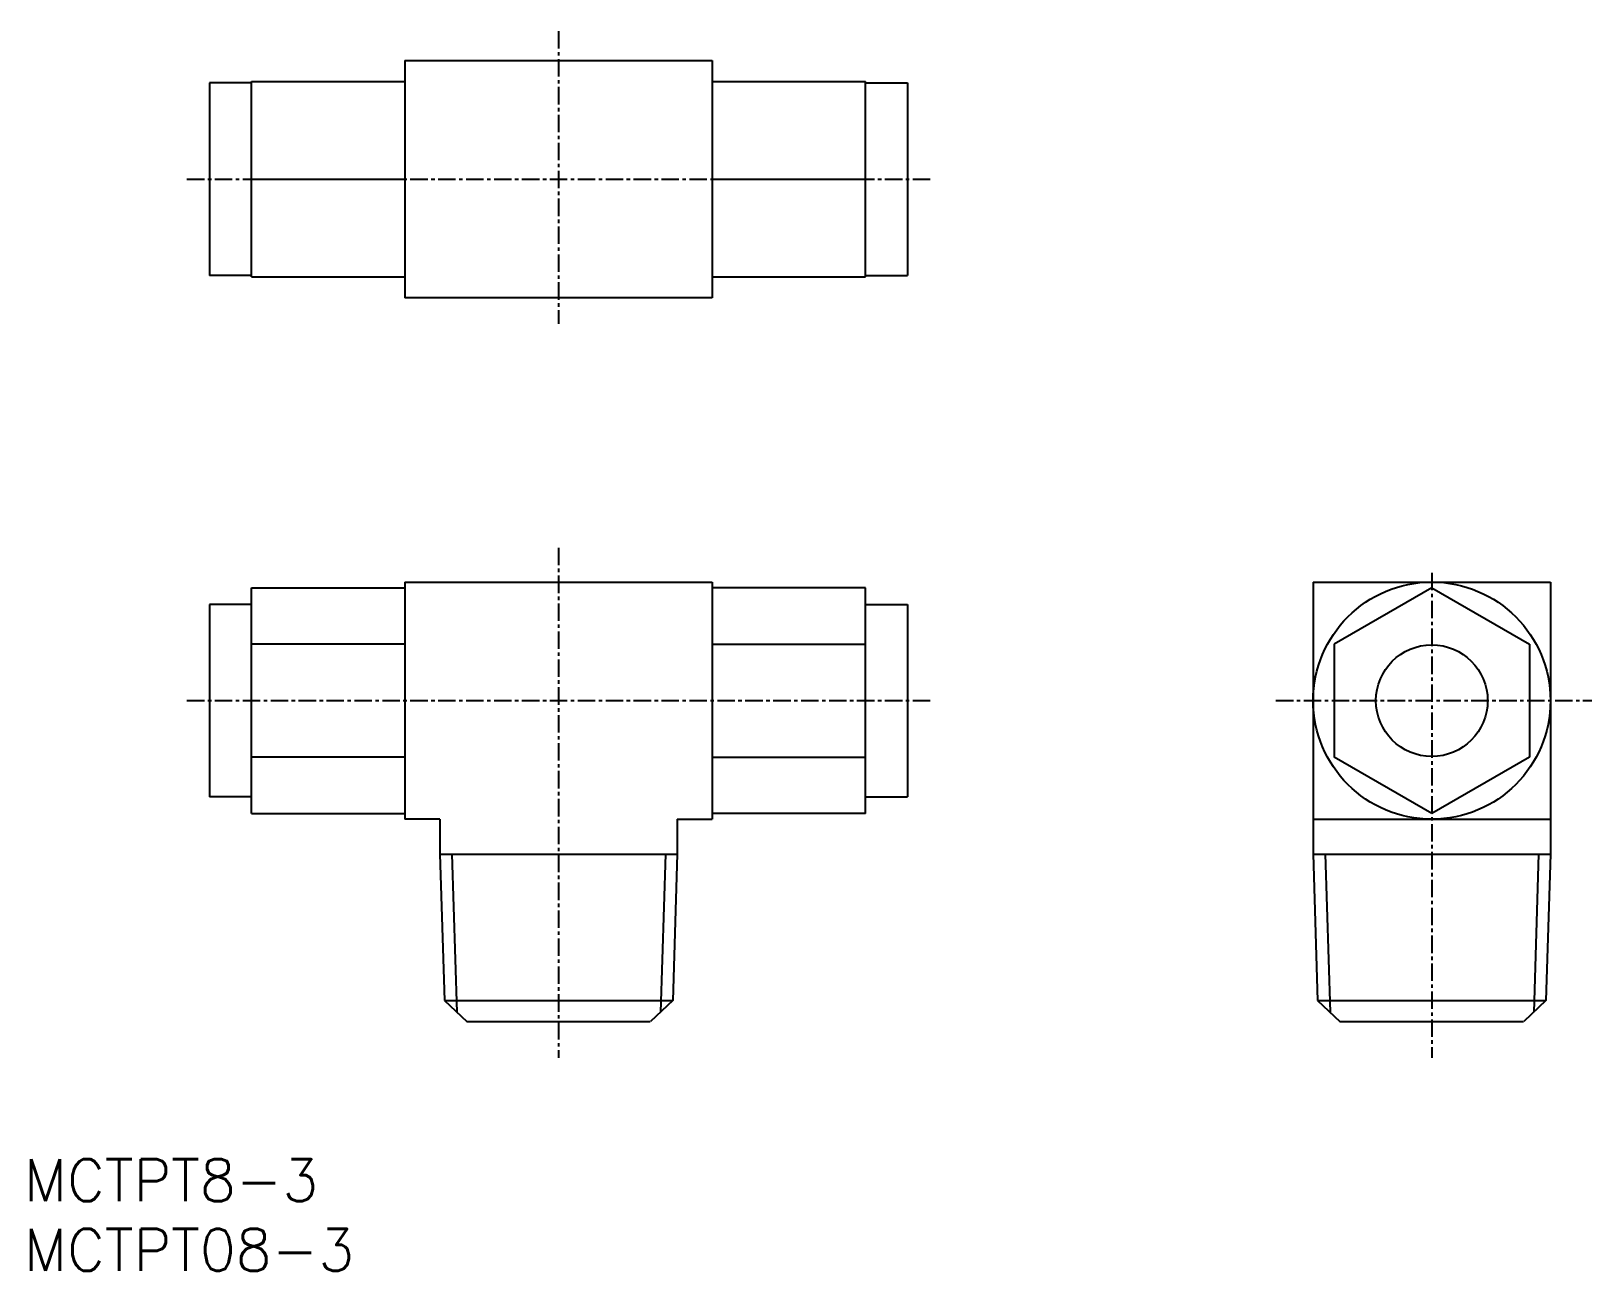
# Model space of a CAD drawing. Extents: x 1 to 112, y 0 to 89.
import ezdxf

# ---------------------------------------------------------------- set-up
doc = ezdxf.new("R2010")
doc.units = 0
doc.linetypes.add('CENTER', pattern=[2, 1.25, -0.25, 0.25, -0.25])
doc.layers.get('0').update_dxf_attribs({"linetype": 'CONTINUOUS'})
doc.layers.add('CENTER', color=1, linetype='CENTER')
doc.styles.get("Standard").update_dxf_attribs({"font": 'txt.shx'})

msp = doc.modelspace()

# ---------------------------------------------------------------- linework, layer by layer
at = {"color": 7, "linetype": 'CONTINUOUS'}
for p, q in [((27.29, 86.74), (49.29, 86.74)), ((27.29, 86.74), (27.29, 69.74)), ((49.29, 86.74), (49.29, 69.74)), ((16.29, 85.14), (13.29, 85.14)), ((13.29, 85.14), (13.29, 71.34)), ((16.29, 85.24), (27.29, 85.24)), ((16.29, 71.24), (16.29, 85.24)), ((49.29, 85.24), (60.29, 85.24)), ((60.29, 71.24), (60.29, 85.24)), ((60.29, 85.14), (63.29, 85.14)), ((63.29, 85.14), (63.29, 71.34)), ((16.29, 78.24), (27.29, 78.24)), ((49.29, 78.24), (60.29, 78.24)), ((16.29, 71.34), (13.29, 71.34)), ((16.29, 71.24), (27.29, 71.24)), ((49.29, 71.24), (60.29, 71.24)), ((60.29, 71.34), (63.29, 71.34)), ((49.29, 69.74), (27.29, 69.74)), ((27.29, 49.36), (27.29, 32.36)), ((27.29, 49.36), (49.29, 49.36)), ((49.29, 49.36), (49.29, 32.36)), ((92.35, 49.36), (109.35, 49.36)), ((92.35, 49.36), (92.35, 29.86)), ((109.35, 49.36), (109.35, 29.86)), ((16.29, 32.77), (16.29, 48.94)), ((16.29, 48.94), (27.29, 48.94)), ((60.29, 48.94), (49.29, 48.94)), ((60.29, 32.77), (60.29, 48.94)), ((100.85, 48.94), (93.85, 44.9)), ((100.85, 48.94), (107.85, 44.9)), ((13.29, 47.76), (13.29, 33.96)), ((16.29, 47.76), (13.29, 47.76)), ((60.29, 47.76), (63.29, 47.76)), ((63.29, 47.76), (63.29, 33.96)), ((27.29, 44.9), (16.29, 44.9)), ((49.29, 44.9), (60.29, 44.9)), ((93.85, 44.9), (93.85, 36.82)), ((107.85, 44.9), (107.85, 36.82)), ((27.29, 36.82), (16.29, 36.82)), ((49.29, 36.82), (60.29, 36.82)), ((100.85, 32.77), (93.85, 36.82)), ((107.85, 36.82), (100.85, 32.77)), ((16.29, 33.96), (13.29, 33.96)), ((60.29, 33.96), (63.29, 33.96)), ((16.29, 32.77), (27.29, 32.77)), ((60.29, 32.77), (49.29, 32.77)), ((29.79, 32.36), (27.29, 32.36)), ((29.79, 32.36), (29.79, 29.86)), ((46.79, 32.36), (49.29, 32.36)), ((46.79, 32.36), (46.79, 29.86)), ((92.35, 32.36), (109.35, 32.36)), ((29.79, 29.86), (46.8, 29.86)), ((29.79, 29.86), (30.11, 19.36)), ((30.64, 29.86), (31, 18.53)), ((45.95, 29.86), (45.59, 18.53)), ((46.8, 29.86), (46.47, 19.36)), ((92.35, 29.86), (92.67, 19.36)), ((92.35, 29.86), (109.36, 29.86)), ((93.2, 29.86), (93.56, 18.53)), ((108.5, 29.86), (108.15, 18.53)), ((109.36, 29.86), (109.03, 19.36)), ((30.11, 19.36), (31.71, 17.86)), ((30.11, 19.36), (46.47, 19.36)), ((46.47, 19.36), (44.88, 17.86)), ((92.67, 19.36), (109.03, 19.36)), ((92.67, 19.36), (94.27, 17.86)), ((109.03, 19.36), (107.44, 17.86)), ((31.71, 17.86), (44.85, 17.86)), ((94.27, 17.86), (107.41, 17.86))]:
    msp.add_line(p, q, dxfattribs=at)
for radius in [8.5, 4]:
    msp.add_circle((100.85, 40.86), radius, dxfattribs=at)
at = {"layer": 'CENTER', "color": 1, "linetype": 'CENTER'}
for p, q in [((38.29, 88.84), (38.29, 67.87)), ((11.67, 78.24), (65.14, 78.24)), ((38.29, 51.82), (38.29, 15.27)), ((100.85, 50.02), (100.85, 15.27)), ((11.67, 40.86), (65.14, 40.86)), ((89.68, 40.86), (112.31, 40.86))]:
    msp.add_line(p, q, dxfattribs=at)

# ---------------------------------------------------------------- texts
at = {"color": 7, "linetype": 'CONTINUOUS'}
for s, p in [('MCTPT8-3', (0, 5)), ('MCTPT08-3', (0, 0))]:
    msp.add_text(s, height=3, dxfattribs=at).set_placement(p)

doc.saveas('drawing.dxf')
